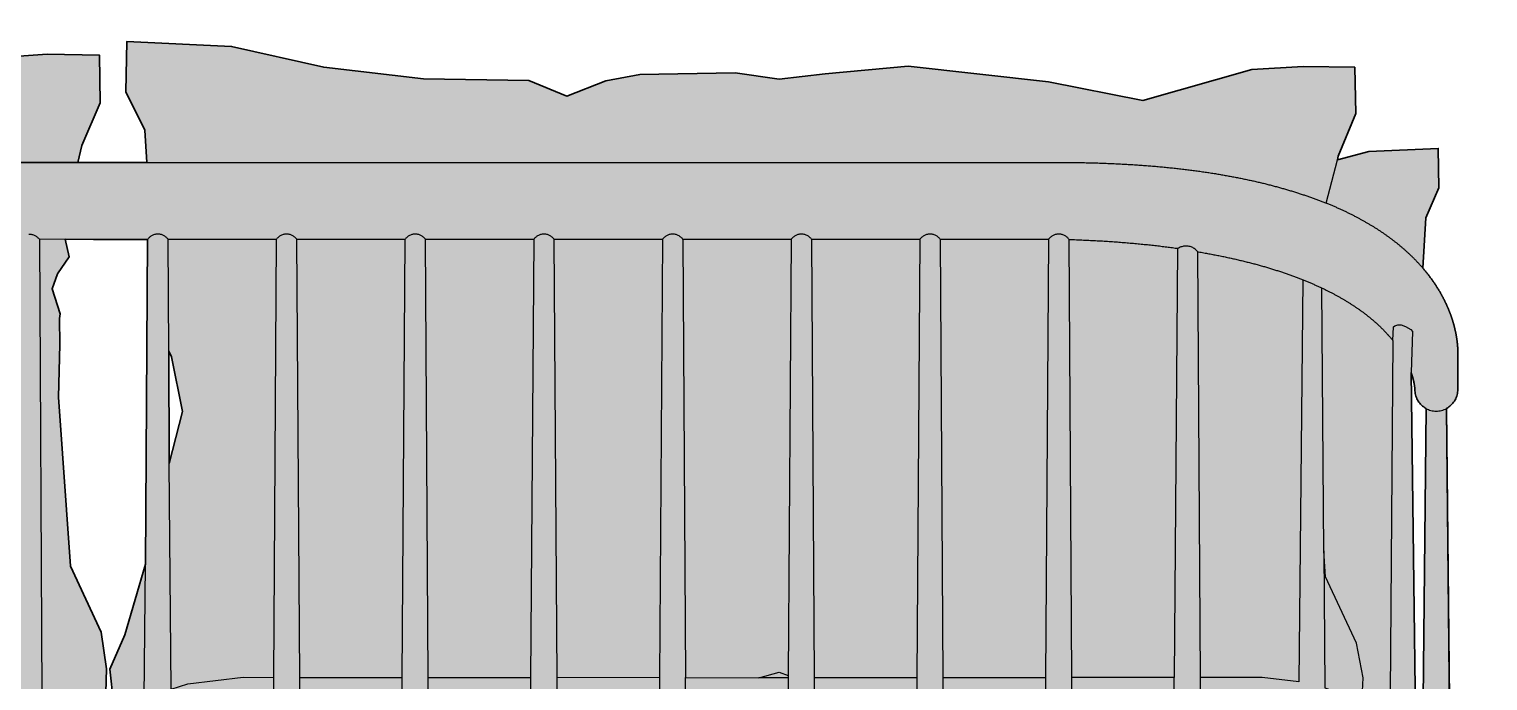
# Model space of a CAD drawing. Header units: millimetres. Extents: x 0 to 3777, y -1085 to 762.
# Drawn here: x 860 to 1710, y -684 to -304 of the extents above; entities that cross this region are included whole.
import ezdxf

# ---------------------------------------------------------------- set-up
doc = ezdxf.new("R2010")
doc.units = ezdxf.units.MM
doc.layers.add('Blocks', color=7, linetype='Continuous')
doc.layers.add('Blocks$Fill', color=7, linetype='Continuous', true_color=0xffffff)
doc.layers.add('Blocks$Inner', color=7, linetype='Continuous', lineweight=25, true_color=0x007f00)
doc.layers.add('Blocks$Outline', color=7, linetype='Continuous', lineweight=35, true_color=0xff3f3f)

# ---------------------------------------------------------------- blocks, each defined once
blk = doc.blocks.new('Fly SC2 Sofa Back')
at = {"layer": 'Blocks$Fill'}
h = blk.add_hatch(color=256, dxfattribs=at)
h.paths.add_polyline_path([(1622.8, 683.23), (1623.31, 685.42), (1633.51, 710.19), (1632.9, 737.25), (1602.8, 737.6), (1572.96, 735.86), (1509.54, 717.76), (1454.56, 728.72), (1372.61, 737.77), (1324.42, 733.42), (1297.53, 730.37), (1271.87, 734.03), (1216.37, 733.07), (1196.54, 729.33), (1173.74, 720.37), (1151.56, 729.59), (1090.23, 730.55), (1032.12, 737.25), (978.45, 749.34), (917.29, 752.21), (916.85, 722.89), (927.82, 700.62), (929.12, 681.77), (897.71, 681.77), (888.84, 681.78), (891.22, 691.66), (901.83, 716.54), (901.48, 744.2), (871.03, 744.9), (841.11, 742.63), (777.43, 725.24), (722.8, 736.02), (640.85, 744.37), (592.48, 740.37), (565.33, 737.24), (540.63, 741.07), (484.43, 739.68), (464.6, 736.2), (441.45, 727.5), (419.53, 736.54), (395.87, 737.24), (358.46, 737.41), (300.53, 744.03), (246.39, 756.11), (185.31, 759.43), (184.81, 730.09), (195.64, 708.13), (199.27, 664.94), (196.98, 664.22), (196.39, 664.02), (184.07, 669.53), (159.06, 677.67), (139.39, 678.54), (119.43, 677.62), (118.99, 656.87), (125.87, 637.69), (128.39, 625.65), (125.67, 622.8), (123.55, 620.42), (121.75, 618.29), (119.53, 615.47), (117.65, 612.9), (116.22, 610.82), (114.6, 608.3), (113.24, 606.04), (111.88, 603.59), (110.74, 601.4), (109.81, 599.46), (108.95, 597.56), (108.08, 595.49), (107.3, 593.47), (106.8, 592.08), (106.22, 590.35), (105.64, 588.48), (105.04, 586.31), (104.49, 584.08), (104.02, 581.82), (103.72, 580.15), (103.43, 578.3), (103.28, 577.11), (103.15, 575.87), (103.02, 574.3), (102.94, 572.75), (102.91, 571.91), (102.91, 570.93), (102.91, 570.52), (102.92, 570.47), (102.92, 570.41), (102.92, 570.36), (102.92, 570.31), (102.92, 570.26), (102.92, 570.22), (102.92, 570.17), (102.92, 570.12), (102.93, 570.08), (102.93, 569.96), (102.93, 569.92), (102.93, 569.88), (102.94, 569.77), (102.94, 569.74), (102.94, 569.71), (102.95, 569.62), (102.95, 569.59), (102.95, 569.41), (102.99, 548.54), (103.07, 547.76), (103.19, 546.99), (103.36, 546.22), (103.58, 545.47), (103.84, 544.73), (104.16, 544.01), (104.51, 543.31), (104.91, 542.63), (105.35, 541.98), (105.83, 541.36), (106.35, 540.77), (106.91, 540.22), (107.5, 539.7), (108.12, 539.22), (108.77, 538.78), (109.44, 538.38), (109.53, 538.33), (106.47, 236.83), (85.47, 236.83), (85.44, 236.83), (85.45, 235.94), (85.49, 235.05), (85.56, 234.14), (85.64, 233.24), (85.76, 232.32), (85.9, 231.4), (86.08, 230.48), (86.28, 229.55), (86.51, 228.62), (86.76, 227.69), (87.05, 226.76), (87.37, 225.82), (87.72, 224.89), (88.1, 223.96), (88.51, 223.03), (88.95, 222.11), (89.42, 221.19), (89.93, 220.27), (90.46, 219.36), (91.03, 218.46), (91.62, 217.56), (92.25, 216.68), (92.91, 215.8), (93.59, 214.94), (94.31, 214.09), (95.05, 213.25), (95.82, 212.43), (96.62, 211.62), (97.45, 210.82), (98.31, 210.05), (99.18, 209.29), (100.09, 208.55), (101.01, 207.82), (101.96, 207.12), (102.93, 206.44), (103.93, 205.78), (104.94, 205.14), (105.97, 204.52), (107.02, 203.92), (108.08, 203.35), (109.16, 202.8), (110.25, 202.28), (111.36, 201.78), (112.48, 201.3), (113.6, 200.85), (114.74, 200.42), (115.89, 200.02), (117.04, 199.64), (118.19, 199.28), (119.35, 198.96), (120.52, 198.65), (121.68, 198.37), (122.85, 198.12), (124.02, 197.89), (125.18, 197.68), (126.34, 197.5), (127.5, 197.34), (128.66, 197.2), (129.81, 197.08), (130.95, 196.99), (132.08, 196.92), (133.21, 196.87), (134.33, 196.84), (162.96, 196.83), (175, -0.1), (200.95, -0.28), (212.97, 196.83), (235.13, 196.83), (247.33, 0), (273.81, 0), (285.14, 196.83), (1510.8, 196.83), (1522.75, -0.11), (1549.3, 0.07), (1560.81, 196.83), (1582.96, 196.83), (1594.81, -0.22), (1621.17, -0.28), (1632.98, 196.83), (1662.72, 196.87), (1663.85, 196.92), (1664.98, 196.99), (1666.13, 197.08), (1667.28, 197.2), (1668.43, 197.34), (1669.59, 197.5), (1670.75, 197.68), (1671.92, 197.89), (1673.08, 198.12), (1674.25, 198.37), (1675.41, 198.65), (1676.58, 198.96), (1677.74, 199.28), (1678.9, 199.64), (1680.05, 200.02), (1681.19, 200.42), (1682.33, 200.85), (1683.46, 201.3), (1684.57, 201.78), (1685.68, 202.28), (1686.77, 202.8), (1687.85, 203.35), (1688.92, 203.92), (1689.96, 204.52), (1690.99, 205.14), (1692.01, 205.78), (1693, 206.44), (1693.97, 207.12), (1694.92, 207.82), (1695.85, 208.55), (1696.75, 209.29), (1697.63, 210.05), (1698.48, 210.82), (1699.31, 211.62), (1700.11, 212.43), (1700.88, 213.25), (1701.63, 214.09), (1702.34, 214.94), (1703.03, 215.8), (1703.68, 216.68), (1704.31, 217.56), (1704.91, 218.46), (1705.47, 219.36), (1706.01, 220.27), (1706.51, 221.19), (1706.98, 222.11), (1707.42, 223.03), (1707.83, 223.96), (1708.21, 224.89), (1708.56, 225.82), (1708.88, 226.76), (1709.17, 227.69), (1709.43, 228.62), (1709.66, 229.55), (1709.86, 230.48), (1710.03, 231.4), (1710.17, 232.32), (1710.29, 233.24), (1710.38, 234.14), (1710.44, 235.05), (1710.48, 235.94), (1710.49, 236.83), (1689.47, 236.83), (1686.4, 538.33), (1686.49, 538.38), (1687.16, 538.78), (1687.82, 539.22), (1688.43, 539.7), (1689.02, 540.22), (1689.58, 540.77), (1690.1, 541.36), (1690.58, 541.98), (1691.02, 542.63), (1691.42, 543.31), (1691.78, 544.01), (1692.09, 544.73), (1692.35, 545.47), (1692.57, 546.22), (1692.74, 546.99), (1692.87, 547.76), (1692.94, 548.54), (1692.97, 549.33), (1692.97, 569.33), (1692.98, 569.54), (1692.99, 569.62), (1692.99, 569.65), (1692.99, 569.68), (1693, 569.81), (1693, 569.84), (1693, 569.88), (1693, 570), (1693, 570.04), (1693.01, 570.08), (1693.01, 570.17), (1693.01, 570.22), (1693.01, 570.26), (1693.01, 570.31), (1693.01, 570.36), (1693.02, 570.41), (1693.02, 570.47), (1693.02, 570.52), (1693.02, 570.57), (1693.02, 570.63), (1693.02, 571.53), (1693, 572.49), (1692.98, 573.11), (1692.93, 573.99), (1692.82, 575.52), (1692.71, 576.61), (1692.59, 577.63), (1692.46, 578.58), (1692.17, 580.45), (1691.86, 582.13), (1691.28, 584.76), (1690.75, 586.85), (1690.18, 588.85), (1689.53, 590.92), (1688.71, 593.27), (1687.85, 595.49), (1686.8, 597.98), (1685.82, 600.1), (1684.86, 602.05), (1683.57, 604.47), (1682.16, 606.94), (1680.76, 609.21), (1679.25, 611.51), (1677.62, 613.83), (1675.87, 616.17), (1673.79, 618.77), (1672.8, 619.95), (1672.58, 620.19), (1674.41, 649.43), (1681.98, 667), (1681.63, 689.88), (1641.09, 688.05)], flags=0)
h.paths.add_polyline_path([(1674.53, 538.33), (1671.47, 236.83), (1669.98, 236.83), (1665.8, 559.33), (1665.89, 559.12), (1665.94, 558.97), (1666.27, 557.98), (1666.59, 556.91), (1666.87, 555.89), (1667.14, 554.83), (1667.34, 553.95), (1667.5, 553.14), (1667.62, 552.49), (1667.69, 552.06), (1667.75, 551.66), (1667.8, 551.29), (1667.86, 550.82), (1667.9, 550.46), (1667.9, 550.41), (1667.9, 550.36), (1667.91, 550.31), (1667.91, 550.25), (1667.92, 550.2), (1667.93, 550.07), (1667.93, 550.02), (1667.94, 549.98), (1667.94, 549.94), (1667.94, 549.9), (1667.95, 549.82), (1667.95, 549.78), (1667.95, 549.75), (1667.96, 549.68), (1667.96, 549.65), (1667.96, 549.62), (1667.96, 549.6), (1667.96, 549.57), (1667.97, 549.33), (1667.99, 548.54), (1668.07, 547.76), (1668.19, 546.99), (1668.36, 546.22), (1668.58, 545.47), (1668.84, 544.73), (1669.16, 544.01), (1669.51, 543.31), (1669.91, 542.63), (1670.35, 541.98), (1670.83, 541.36), (1671.35, 540.77), (1671.91, 540.22), (1672.5, 539.7), (1673.12, 539.22), (1673.77, 538.78), (1674.44, 538.38)], flags=0)
h.paths.add_polyline_path([(941.81, 571.69), (943.47, 568.44), (949.81, 536.56), (942.03, 506.25)], flags=0)
h.paths.add_polyline_path([(867.85, 371.46), (873.14, 370.36), (904.83, 358.97), (905.52, 386.5), (902.45, 407.99), (884.53, 446.51), (877.54, 545.02), (878.31, 575.62), (878.21, 590.87), (878.61, 593.45), (873.95, 608), (877.02, 616.72), (883.76, 626.82), (881.35, 637), (929.47, 636.82), (928.2, 447.52), (916.22, 406.33), (907.51, 386.43), (909.59, 366.92), (927.57, 369.55), (897.01, 348.38), (894.43, 322.24), (894.63, 287.98), (897.01, 263.43), (911.46, 244.81), (926.62, 241.19), (926.47, 236.83), (897.97, 236.83), (869.47, 236.83), (869.4, 243.48), (874.7, 244.78), (889.35, 263.1), (892.52, 288.45), (892.62, 323.21), (888.97, 348.63), (868.01, 367.13)], flags=0)
h.paths.add_polyline_path([(121.4, 538.33), (121.49, 538.38), (122.16, 538.78), (122.82, 539.22), (123.43, 539.7), (124.02, 540.22), (124.58, 540.77), (125.1, 541.36), (125.58, 541.98), (126.02, 542.63), (126.42, 543.31), (126.78, 544.01), (127.09, 544.73), (127.35, 545.47), (127.57, 546.22), (127.74, 546.99), (127.87, 547.76), (127.94, 548.54), (127.97, 549.33), (127.97, 549.57), (127.98, 549.6), (127.98, 549.62), (127.98, 549.65), (127.99, 549.9), (127.99, 549.94), (128, 549.98), (128, 550.02), (128.01, 550.11), (128.01, 550.16), (128.02, 550.2), (128.02, 550.25), (128.03, 550.36), (128.03, 550.41), (128.04, 550.46), (128.04, 550.52), (128.06, 550.64), (128.08, 550.82), (128.11, 551.08), (128.17, 551.58), (128.21, 551.82), (128.22, 551.9), (128.27, 552.23), (128.41, 553.04), (128.59, 553.95), (128.85, 555.06), (129.03, 555.77), (129.23, 556.52), (129.54, 557.57), (130.04, 559.12), (130.13, 559.36), (125.95, 236.83), (124.47, 236.83)], flags=0)
at = {"layer": 'Blocks$Inner'}
for p, q in [((1004.47, 636.82), (1002.8, 381.48)), ((1304.47, 636.82), (1302.77, 382.77)), ((1602.73, 613.36), (1600.29, 378.94)), ((942.03, 506.25), (941.81, 571.69)), ((1671.47, 236.83), (1674.53, 538.33)), ((1689.47, 236.83), (1686.4, 538.33)), ((1019.47, 236.83), (1018.19, 381.4)), ((1077.61, 381.37), (1076.47, 236.83)), ((1094.47, 236.83), (1093.06, 381.35)), ((1152.59, 381.42), (1151.47, 236.83)), ((1169.47, 236.83), (1168.14, 381.42)), ((1227.7, 381.45), (1226.47, 236.83)), ((1244.47, 236.83), (1243.02, 381.44)), ((1302.74, 381.4), (1301.47, 236.83)), ((1319.47, 236.83), (1318.08, 381.4)), ((1377.73, 381.38), (1376.47, 236.83)), ((1394.47, 236.83), (1393.08, 381.4)), ((1452.81, 381.37), (1451.47, 236.83)), ((1469.47, 236.83), (1468.02, 381.45)), ((1526.47, 236.83), (1527.67, 381.51)), ((1544.47, 236.83), (1543.1, 381.5))]:
    blk.add_line(p, q, dxfattribs=at)
for points in [[(841.11, 742.63), (871.03, 744.9), (901.48, 744.2), (901.83, 716.54), (891.22, 691.66), (888.84, 681.78), (334.68, 681.77)], [(1665.8, 559.33), (1665.89, 559.12), (1665.94, 558.97), (1665.99, 558.83), (1666.04, 558.68), (1666.08, 558.54), (1666.13, 558.4), (1666.18, 558.26), (1666.22, 558.12), (1666.27, 557.98), (1666.31, 557.84), (1666.35, 557.71), (1666.39, 557.57), (1666.43, 557.44), (1666.48, 557.3), (1666.51, 557.17), (1666.55, 557.04), (1666.59, 556.91), (1666.63, 556.78), (1666.67, 556.65), (1666.7, 556.52), (1666.74, 556.39), (1666.77, 556.27), (1666.81, 556.14), (1666.84, 556.02), (1666.87, 555.89), (1666.9, 555.77), (1666.94, 555.65), (1666.97, 555.53), (1667, 555.41), (1667.03, 555.29), (1667.06, 555.17), (1667.08, 555.06), (1667.11, 554.94), (1667.14, 554.83), (1667.17, 554.71), (1667.19, 554.6), (1667.22, 554.49), (1667.24, 554.38), (1667.27, 554.27), (1667.29, 554.16), (1667.32, 554.06), (1667.34, 553.95), (1667.36, 553.85), (1667.38, 553.74), (1667.4, 553.64), (1667.42, 553.54), (1667.44, 553.44), (1667.46, 553.34), (1667.48, 553.24), (1667.5, 553.14), (1667.52, 553.04), (1667.54, 552.95), (1667.56, 552.86), (1667.57, 552.76), (1667.59, 552.67), (1667.6, 552.58), (1667.62, 552.49), (1667.63, 552.4), (1667.65, 552.31), (1667.66, 552.23), (1667.68, 552.14), (1667.69, 552.06), (1667.7, 551.98), (1667.72, 551.9), (1667.73, 551.82), (1667.74, 551.74), (1667.75, 551.66), (1667.76, 551.58), (1667.77, 551.51), (1667.78, 551.43), (1667.79, 551.36), (1667.8, 551.29), (1667.81, 551.22), (1667.82, 551.15), (1667.83, 551.08), (1667.83, 551.01), (1667.84, 550.95), (1667.85, 550.88), (1667.86, 550.82), (1667.86, 550.76), (1667.87, 550.7), (1667.88, 550.64), (1667.88, 550.58), (1667.89, 550.52), (1667.9, 550.46), (1667.9, 550.41), (1667.9, 550.36), (1667.91, 550.31), (1667.91, 550.25), (1667.92, 550.2), (1667.92, 550.16), (1667.93, 550.11), (1667.93, 550.07), (1667.93, 550.02), (1667.94, 549.98), (1667.94, 549.94), (1667.94, 549.9), (1667.94, 549.86), (1667.95, 549.82), (1667.95, 549.78), (1667.95, 549.75), (1667.95, 549.72), (1667.96, 549.68), (1667.96, 549.65), (1667.96, 549.62), (1667.96, 549.6), (1667.96, 549.57), (1667.97, 549.33), (1667.99, 548.54), (1668.07, 547.76), (1668.19, 546.99), (1668.36, 546.22), (1668.58, 545.47), (1668.84, 544.73), (1669.16, 544.01), (1669.51, 543.31), (1669.91, 542.63), (1670.35, 541.98), (1670.83, 541.36), (1671.35, 540.77), (1671.91, 540.22), (1672.5, 539.7), (1673.12, 539.22), (1673.77, 538.78), (1674.44, 538.38), (1675.15, 538.02), (1675.87, 537.71), (1676.6, 537.44), (1677.36, 537.22), (1678.12, 537.05), (1678.9, 536.93), (1679.68, 536.85), (1680.47, 536.83), (1681.25, 536.85), (1682.03, 536.93), (1682.81, 537.05), (1683.57, 537.22), (1684.33, 537.44), (1685.07, 537.71), (1685.79, 538.02), (1686.49, 538.38), (1687.16, 538.78), (1687.82, 539.22), (1688.43, 539.7), (1689.02, 540.22), (1689.58, 540.77), (1690.1, 541.36), (1690.58, 541.98), (1691.02, 542.63), (1691.42, 543.31), (1691.78, 544.01), (1692.09, 544.73), (1692.35, 545.47), (1692.57, 546.22), (1692.74, 546.99), (1692.87, 547.76), (1692.94, 548.54), (1692.97, 549.33), (1692.97, 569.33), (1692.98, 569.54), (1692.98, 569.59), (1692.99, 569.62), (1692.99, 569.65), (1692.99, 569.68), (1692.99, 569.71), (1692.99, 569.74), (1692.99, 569.77), (1693, 569.81), (1693, 569.84), (1693, 569.88), (1693, 569.92), (1693, 569.96), (1693, 570), (1693, 570.04), (1693.01, 570.08), (1693.01, 570.12), (1693.01, 570.17), (1693.01, 570.22), (1693.01, 570.26), (1693.01, 570.31), (1693.01, 570.36), (1693.02, 570.41), (1693.02, 570.47), (1693.02, 570.52), (1693.02, 570.57), (1693.02, 570.63), (1693.02, 570.69), (1693.02, 570.75), (1693.02, 570.81), (1693.02, 570.87), (1693.02, 570.93), (1693.02, 570.99), (1693.02, 571.05), (1693.02, 571.12), (1693.02, 571.19), (1693.02, 571.25), (1693.02, 571.32), (1693.02, 571.39), (1693.02, 571.46), (1693.02, 571.53), (1693.02, 571.61), (1693.02, 571.68), (1693.02, 571.76), (1693.02, 571.83), (1693.02, 571.91), (1693.02, 571.99), (1693.01, 572.07), (1693.01, 572.15), (1693.01, 572.23), (1693.01, 572.32), (1693.01, 572.4), (1693, 572.49), (1693, 572.57), (1693, 572.66), (1692.99, 572.75), (1692.99, 572.84), (1692.99, 572.93), (1692.98, 573.02), (1692.98, 573.11), (1692.98, 573.2), (1692.97, 573.3), (1692.97, 573.4), (1692.96, 573.49), (1692.96, 573.59), (1692.95, 573.69), (1692.95, 573.79), (1692.94, 573.89), (1692.93, 573.99), (1692.93, 574.09), (1692.92, 574.2), (1692.91, 574.3), (1692.91, 574.41), (1692.9, 574.52), (1692.89, 574.62), (1692.88, 574.73), (1692.87, 574.84), (1692.87, 574.95), (1692.86, 575.07), (1692.85, 575.18), (1692.84, 575.29), (1692.83, 575.41), (1692.82, 575.52), (1692.81, 575.64), (1692.8, 575.76), (1692.78, 575.87), (1692.77, 575.99), (1692.76, 576.12), (1692.75, 576.24), (1692.73, 576.36), (1692.72, 576.48), (1692.71, 576.61), (1692.69, 576.73), (1692.68, 576.86), (1692.67, 576.98), (1692.65, 577.11), (1692.64, 577.24), (1692.62, 577.37), (1692.6, 577.5), (1692.59, 577.63), (1692.57, 577.77), (1692.55, 577.9), (1692.54, 578.03), (1692.52, 578.17), (1692.5, 578.3), (1692.48, 578.44), (1692.46, 578.58), (1692.44, 578.72), (1692.42, 578.86), (1692.4, 579), (1692.38, 579.14), (1692.36, 579.28), (1692.33, 579.42), (1692.31, 579.57), (1692.29, 579.71), (1692.27, 579.86), (1692.24, 580), (1692.22, 580.15), (1692.19, 580.3), (1692.17, 580.45), (1692.14, 580.6), (1692.12, 580.75), (1692.09, 580.9), (1692.06, 581.05), (1692.03, 581.2), (1692, 581.36), (1691.98, 581.51), (1691.95, 581.66), (1691.92, 581.82), (1691.89, 581.98), (1691.86, 582.13), (1691.82, 582.29), (1691.79, 582.45), (1691.76, 582.61), (1691.73, 582.77), (1691.69, 582.93), (1691.66, 583.1), (1691.62, 583.26), (1691.59, 583.42), (1691.55, 583.59), (1691.51, 583.75), (1691.48, 583.92), (1691.44, 584.08), (1691.4, 584.25), (1691.36, 584.42), (1691.32, 584.59), (1691.28, 584.76), (1691.24, 584.93), (1691.2, 585.1), (1691.16, 585.27), (1691.12, 585.44), (1691.07, 585.62), (1691.03, 585.79), (1690.98, 585.96), (1690.94, 586.14), (1690.89, 586.31), (1690.85, 586.49), (1690.8, 586.67), (1690.75, 586.85), (1690.7, 587.03), (1690.65, 587.2), (1690.6, 587.38), (1690.56, 587.56), (1690.5, 587.74), (1690.45, 587.93), (1690.4, 588.11), (1690.35, 588.29), (1690.29, 588.48), (1690.24, 588.66), (1690.18, 588.85), (1690.13, 589.03), (1690.07, 589.22), (1690.01, 589.41), (1689.95, 589.59), (1689.9, 589.78), (1689.83, 589.97), (1689.77, 590.16), (1689.71, 590.35), (1689.65, 590.54), (1689.59, 590.73), (1689.53, 590.92), (1689.46, 591.11), (1689.4, 591.31), (1689.33, 591.5), (1689.26, 591.7), (1689.2, 591.89), (1689.13, 592.08), (1689.06, 592.28), (1688.99, 592.48), (1688.92, 592.67), (1688.85, 592.87), (1688.78, 593.07), (1688.71, 593.27), (1688.63, 593.47), (1688.56, 593.67), (1688.48, 593.87), (1688.4, 594.07), (1688.33, 594.27), (1688.25, 594.47), (1688.17, 594.67), (1688.09, 594.88), (1688.01, 595.08), (1687.93, 595.28), (1687.85, 595.49), (1687.77, 595.69), (1687.68, 595.9), (1687.6, 596.1), (1687.51, 596.31), (1687.43, 596.52), (1687.34, 596.72), (1687.25, 596.93), (1687.16, 597.14), (1687.07, 597.35), (1686.98, 597.56), (1686.89, 597.77), (1686.8, 597.98), (1686.7, 598.19), (1686.61, 598.4), (1686.51, 598.61), (1686.42, 598.82), (1686.32, 599.03), (1686.22, 599.25), (1686.12, 599.46), (1686.02, 599.67), (1685.92, 599.89), (1685.82, 600.1), (1685.72, 600.32), (1685.61, 600.53), (1685.51, 600.75), (1685.4, 600.96), (1685.3, 601.18), (1685.19, 601.4), (1685.08, 601.62), (1684.97, 601.83), (1684.86, 602.05), (1684.75, 602.27), (1684.64, 602.49), (1684.52, 602.71), (1684.41, 602.93), (1684.29, 603.15), (1684.17, 603.37), (1684.06, 603.59), (1683.94, 603.81), (1683.82, 604.03), (1683.7, 604.25), (1683.57, 604.47), (1683.45, 604.7), (1683.33, 604.92), (1683.2, 605.14), (1683.08, 605.37), (1682.95, 605.59), (1682.82, 605.81), (1682.69, 606.04), (1682.56, 606.26), (1682.43, 606.49), (1682.3, 606.71), (1682.16, 606.94), (1682.03, 607.17), (1681.89, 607.39), (1681.75, 607.62), (1681.62, 607.85), (1681.48, 608.07), (1681.34, 608.3), (1681.2, 608.53), (1681.05, 608.76), (1680.91, 608.98), (1680.76, 609.21), (1680.62, 609.44), (1680.47, 609.67), (1680.32, 609.9), (1680.17, 610.13), (1680.02, 610.36), (1679.87, 610.59), (1679.72, 610.82), (1679.56, 611.05), (1679.41, 611.28), (1679.25, 611.51), (1679.09, 611.74), (1678.94, 611.97), (1678.78, 612.21), (1678.61, 612.44), (1678.45, 612.67), (1678.29, 612.9), (1678.12, 613.14), (1677.96, 613.37), (1677.79, 613.6), (1677.62, 613.83), (1677.45, 614.07), (1677.28, 614.3), (1677.11, 614.53), (1676.93, 614.77), (1676.76, 615), (1676.58, 615.24), (1676.41, 615.47), (1676.23, 615.7), (1676.05, 615.94), (1675.87, 616.17), (1675.69, 616.41), (1675.5, 616.64), (1675.32, 616.88), (1675.13, 617.12), (1674.94, 617.35), (1674.75, 617.59), (1674.57, 617.82), (1674.37, 618.06), (1674.18, 618.29), (1673.99, 618.53), (1673.79, 618.77), (1673.59, 619), (1673.4, 619.24), (1673.2, 619.48), (1673, 619.71), (1672.8, 619.95), (1672.58, 620.19), (1672.39, 620.42), (1672.18, 620.66), (1671.98, 620.9), (1671.77, 621.13), (1671.56, 621.37), (1671.34, 621.61), (1671.13, 621.85), (1670.92, 622.08), (1670.7, 622.32), (1670.48, 622.56), (1670.27, 622.8), (1670.05, 623.03), (1669.82, 623.27), (1669.6, 623.51), (1669.38, 623.75), (1669.15, 623.98), (1668.93, 624.22), (1668.7, 624.46), (1668.47, 624.7), (1668.24, 624.94), (1668.01, 625.17), (1667.77, 625.41), (1667.54, 625.65), (1667.3, 625.89), (1667.06, 626.12), (1666.82, 626.36), (1666.58, 626.6), (1666.34, 626.84), (1666.09, 627.07), (1665.85, 627.31), (1665.6, 627.55), (1665.35, 627.79), (1665.1, 628.03), (1664.85, 628.26), (1664.6, 628.5), (1664.34, 628.74), (1664.09, 628.98), (1663.83, 629.21), (1663.57, 629.45), (1663.31, 629.69), (1663.05, 629.93), (1662.78, 630.16), (1662.52, 630.4), (1662.25, 630.64), (1661.98, 630.87), (1661.71, 631.11), (1661.44, 631.35), (1661.17, 631.58), (1660.9, 631.82), (1660.62, 632.06), (1660.34, 632.29), (1660.06, 632.53), (1659.78, 632.77), (1659.5, 633), (1659.22, 633.24), (1658.93, 633.47), (1658.64, 633.71), (1658.35, 633.94), (1658.06, 634.18), (1657.77, 634.41), (1657.48, 634.65), (1657.18, 634.89), (1656.89, 635.12), (1656.59, 635.35), (1656.29, 635.59), (1655.99, 635.82), (1655.68, 636.06), (1655.38, 636.29), (1655.07, 636.53), (1654.76, 636.76), (1654.45, 636.99), (1654.14, 637.23), (1653.83, 637.46), (1653.51, 637.69), (1653.2, 637.92), (1652.88, 638.16), (1652.56, 638.39), (1652.24, 638.62), (1651.91, 638.85), (1651.59, 639.09), (1651.26, 639.32), (1650.93, 639.55), (1650.6, 639.78), (1650.27, 640.01), (1649.94, 640.24), (1649.6, 640.47), (1649.26, 640.7), (1648.93, 640.93), (1648.59, 641.16), (1648.24, 641.39), (1647.9, 641.62), (1647.55, 641.85), (1647.21, 642.08), (1646.86, 642.3), (1646.51, 642.53), (1646.15, 642.76), (1645.8, 642.99), (1645.44, 643.22), (1645.08, 643.44), (1644.73, 643.67), (1644.36, 643.9), (1644, 644.12), (1643.63, 644.35), (1643.27, 644.57), (1642.9, 644.8), (1642.53, 645.02), (1642.15, 645.25), (1641.78, 645.47), (1641.4, 645.7), (1641.03, 645.92), (1640.65, 646.14), (1640.26, 646.37), (1639.88, 646.59), (1639.49, 646.81), (1639.11, 647.03), (1638.72, 647.25), (1638.33, 647.47), (1637.94, 647.69), (1637.54, 647.91), (1637.15, 648.14), (1636.75, 648.36), (1636.35, 648.57), (1635.94, 648.79), (1635.54, 649.01), (1635.13, 649.23), (1634.73, 649.45), (1634.32, 649.66), (1633.9, 649.88), (1633.49, 650.1), (1633.07, 650.32), (1632.66, 650.53), (1632.24, 650.75), (1631.82, 650.96), (1631.39, 651.18), (1630.97, 651.39), (1630.54, 651.6), (1630.11, 651.82), (1629.68, 652.03), (1629.25, 652.24), (1628.81, 652.45), (1628.38, 652.67), (1627.94, 652.88), (1627.5, 653.09), (1627.05, 653.3), (1626.61, 653.51), (1626.16, 653.72), (1625.71, 653.93), (1625.26, 654.13), (1624.81, 654.34), (1624.36, 654.55), (1623.9, 654.76), (1623.44, 654.96), (1622.98, 655.17), (1622.52, 655.37), (1622.05, 655.58), (1621.58, 655.78), (1621.12, 655.99), (1620.64, 656.19), (1620.17, 656.39), (1619.7, 656.6), (1619.22, 656.8), (1618.74, 657), (1618.26, 657.2), (1617.77, 657.4), (1617.29, 657.6), (1616.8, 657.8), (1616.32, 657.98), (1622.8, 683.23), (1623.31, 685.42), (1633.51, 710.19), (1632.9, 737.25), (1602.8, 737.6), (1572.96, 735.86), (1509.54, 717.76), (1454.56, 728.72), (1372.61, 737.77), (1324.42, 733.42), (1297.53, 730.37), (1271.87, 734.03), (1216.37, 733.07), (1196.54, 729.33), (1173.74, 720.37), (1151.56, 729.59), (1090.23, 730.55), (1032.12, 737.25), (978.45, 749.34), (917.29, 752.21), (916.85, 722.89), (927.82, 700.62), (929.12, 681.66)], [(1622.8, 683.23), (1641.09, 688.05), (1681.63, 689.88), (1681.98, 667), (1674.41, 649.43), (1672.58, 620.19)], [(335.47, 681.77), (888.84, 681.78), (897.71, 681.77), (1460.47, 681.77), (1461.49, 681.77), (1462.51, 681.77), (1463.53, 681.77), (1464.55, 681.76), (1465.56, 681.75), (1466.57, 681.75), (1467.58, 681.74), (1468.58, 681.73), (1469.58, 681.72), (1470.58, 681.7), (1471.57, 681.69), (1472.57, 681.67), (1473.55, 681.66), (1474.54, 681.64), (1475.52, 681.62), (1476.5, 681.6), (1477.48, 681.58), (1478.45, 681.55), (1479.42, 681.53), (1480.39, 681.5), (1481.36, 681.48), (1482.32, 681.45), (1483.28, 681.42), (1484.23, 681.39), (1485.19, 681.36), (1486.14, 681.32), (1487.09, 681.29), (1488.03, 681.25), (1488.97, 681.22), (1489.91, 681.18), (1490.85, 681.14), (1491.78, 681.1), (1492.71, 681.06), (1493.64, 681.01), (1494.57, 680.97), (1495.49, 680.92), (1496.41, 680.88), (1497.32, 680.83), (1498.24, 680.78), (1499.15, 680.73), (1500.05, 680.68), (1500.96, 680.63), (1501.86, 680.57), (1502.76, 680.52), (1503.66, 680.46), (1504.55, 680.4), (1505.44, 680.35), (1506.33, 680.29), (1507.21, 680.23), (1508.1, 680.16), (1508.98, 680.1), (1509.85, 680.04), (1510.73, 679.97), (1511.6, 679.9), (1512.47, 679.84), (1513.33, 679.77), (1514.19, 679.7), (1515.06, 679.63), (1515.91, 679.55), (1516.77, 679.48), (1517.62, 679.41), (1518.47, 679.33), (1519.31, 679.25), (1520.16, 679.18), (1521, 679.1), (1521.84, 679.02), (1522.67, 678.94), (1523.5, 678.85), (1524.33, 678.77), (1525.16, 678.69), (1525.99, 678.6), (1526.81, 678.52), (1527.63, 678.43), (1528.44, 678.34), (1529.26, 678.25), (1530.07, 678.16), (1530.88, 678.07), (1531.68, 677.97), (1532.49, 677.88), (1533.29, 677.78), (1534.08, 677.69), (1534.88, 677.59), (1535.67, 677.49), (1536.46, 677.4), (1537.25, 677.3), (1538.03, 677.19), (1538.82, 677.09), (1539.6, 676.99), (1540.37, 676.89), (1541.15, 676.78), (1541.92, 676.67), (1542.69, 676.57), (1543.45, 676.46), (1544.22, 676.35), (1544.98, 676.24), (1545.73, 676.13), (1546.49, 676.02), (1547.24, 675.9), (1547.99, 675.79), (1548.74, 675.67), (1549.49, 675.56), (1550.23, 675.44), (1550.97, 675.32), (1551.71, 675.21), (1552.45, 675.09), (1553.18, 674.97), (1553.91, 674.84), (1554.64, 674.72), (1555.36, 674.6), (1556.08, 674.47), (1556.8, 674.35), (1557.52, 674.22), (1558.24, 674.09), (1558.95, 673.97), (1559.66, 673.84), (1560.37, 673.71), (1561.07, 673.58), (1561.77, 673.45), (1562.47, 673.31), (1563.17, 673.18), (1563.87, 673.04), (1564.56, 672.91), (1565.25, 672.77), (1565.94, 672.64), (1566.62, 672.5), (1567.3, 672.36), (1567.98, 672.22), (1568.66, 672.08), (1569.34, 671.94), (1570.01, 671.8), (1570.68, 671.65), (1571.35, 671.51), (1572.01, 671.37), (1572.68, 671.22), (1573.34, 671.07), (1574, 670.93), (1574.65, 670.78), (1575.31, 670.63), (1575.96, 670.48), (1576.61, 670.33), (1577.25, 670.18), (1577.9, 670.03), (1578.54, 669.87), (1579.18, 669.72), (1579.81, 669.57), (1580.45, 669.41), (1581.08, 669.25), (1581.71, 669.1), (1582.34, 668.94), (1582.96, 668.78), (1583.58, 668.62), (1584.2, 668.46), (1584.82, 668.3), (1585.44, 668.14), (1586.05, 667.98), (1586.66, 667.81), (1587.27, 667.65), (1587.88, 667.49), (1588.48, 667.32), (1589.08, 667.15), (1589.68, 666.99), (1590.28, 666.82), (1590.87, 666.65), (1591.47, 666.48), (1592.06, 666.31), (1592.64, 666.14), (1593.23, 665.97), (1593.81, 665.8), (1594.39, 665.63), (1594.97, 665.45), (1595.55, 665.28), (1596.12, 665.11), (1596.69, 664.93), (1597.26, 664.76), (1597.83, 664.58), (1598.4, 664.4), (1598.96, 664.22), (1599.52, 664.04), (1600.08, 663.87), (1600.64, 663.69), (1601.19, 663.5), (1601.74, 663.32), (1602.29, 663.14), (1602.84, 662.96), (1603.38, 662.78), (1603.93, 662.59), (1604.47, 662.41), (1605.01, 662.22), (1605.54, 662.04), (1606.08, 661.85), (1606.61, 661.66), (1607.14, 661.48), (1607.67, 661.29), (1608.19, 661.1), (1608.72, 660.91), (1609.24, 660.72), (1609.76, 660.53), (1610.27, 660.34), (1610.79, 660.15), (1611.3, 659.95), (1611.81, 659.76), (1612.32, 659.57), (1612.83, 659.37), (1613.33, 659.18), (1613.83, 658.98), (1614.33, 658.79), (1614.83, 658.59), (1615.33, 658.39), (1615.82, 658.2), (1616.32, 657.98)], [(860.24, 639.98), (860.69, 639.98), (861.15, 639.95), (861.6, 639.9), (862.05, 639.81), (862.49, 639.7), (862.92, 639.56), (863.35, 639.39), (863.76, 639.2), (864.16, 638.98), (864.54, 638.74), (864.91, 638.47), (865.26, 638.18), (865.59, 637.87), (865.91, 637.54), (866.2, 637.19), (866.47, 636.82), (867.85, 371.46)], [(904.83, 358.97), (905.52, 386.5), (902.45, 407.99), (884.53, 446.51), (877.54, 545.02), (878.31, 575.62), (878.21, 590.87), (878.61, 593.45), (873.95, 608), (877.02, 616.72), (883.76, 626.82), (881.35, 637), (866.47, 636.82)], [(1529.69, 631.49), (1527.67, 381.51), (1468.02, 381.45), (1466.47, 636.82), (1466.2, 637.19), (1465.91, 637.54), (1465.59, 637.87), (1465.26, 638.18), (1464.91, 638.47), (1464.54, 638.74), (1464.16, 638.98), (1463.76, 639.2), (1463.35, 639.39), (1462.92, 639.56), (1462.49, 639.7), (1462.05, 639.81), (1461.6, 639.9), (1461.15, 639.95), (1460.69, 639.98), (1460.24, 639.98), (1459.79, 639.95), (1459.33, 639.9), (1458.89, 639.81), (1458.44, 639.7), (1458.01, 639.56), (1457.59, 639.39), (1457.18, 639.2), (1456.78, 638.98), (1456.39, 638.74), (1456.02, 638.47), (1455.67, 638.18), (1455.34, 637.87), (1455.03, 637.54), (1454.73, 637.19), (1454.47, 636.82), (1391.47, 636.82), (1391.2, 637.19), (1390.91, 637.54), (1390.59, 637.87), (1390.26, 638.18), (1389.91, 638.47), (1389.54, 638.74), (1389.16, 638.98), (1388.76, 639.2), (1388.35, 639.39), (1387.92, 639.56), (1387.49, 639.7), (1387.05, 639.81), (1386.6, 639.9), (1386.15, 639.95), (1385.69, 639.98), (1385.24, 639.98), (1384.79, 639.95), (1384.33, 639.9), (1383.89, 639.81), (1383.44, 639.7), (1383.01, 639.56), (1382.59, 639.39), (1382.18, 639.2), (1381.78, 638.98), (1381.39, 638.74), (1381.02, 638.47), (1380.67, 638.18), (1380.34, 637.87), (1380.03, 637.54), (1379.73, 637.19), (1379.47, 636.82), (1316.47, 636.82), (1316.2, 637.19), (1315.91, 637.54), (1315.59, 637.87), (1315.26, 638.18), (1314.91, 638.47), (1314.54, 638.74), (1314.16, 638.98), (1313.76, 639.2), (1313.35, 639.39), (1312.92, 639.56), (1312.49, 639.7), (1312.05, 639.81), (1311.6, 639.9), (1311.15, 639.95), (1310.69, 639.98), (1310.24, 639.98), (1309.79, 639.95), (1309.33, 639.9), (1308.89, 639.81), (1308.44, 639.7), (1308.01, 639.56), (1307.59, 639.39), (1307.18, 639.2), (1306.78, 638.98), (1306.39, 638.74), (1306.02, 638.47), (1305.67, 638.18), (1305.34, 637.87), (1305.03, 637.54), (1304.73, 637.19), (1304.47, 636.82), (1241.47, 636.82), (1241.2, 637.19), (1240.91, 637.54), (1240.59, 637.87), (1240.26, 638.18), (1239.91, 638.47), (1239.54, 638.74), (1239.16, 638.98), (1238.76, 639.2), (1238.35, 639.39), (1237.92, 639.56), (1237.49, 639.7), (1237.05, 639.81), (1236.6, 639.9), (1236.15, 639.95), (1235.69, 639.98), (1235.24, 639.98), (1234.79, 639.95), (1234.33, 639.9), (1233.89, 639.81), (1233.44, 639.7), (1233.01, 639.56), (1232.59, 639.39), (1232.18, 639.2), (1231.78, 638.98), (1231.39, 638.74), (1231.02, 638.47), (1230.67, 638.18), (1230.34, 637.87), (1230.03, 637.54), (1229.73, 637.19), (1229.47, 636.82), (1166.47, 636.82), (1166.2, 637.19), (1165.91, 637.54), (1165.59, 637.87), (1165.26, 638.18), (1164.91, 638.47), (1164.54, 638.74), (1164.16, 638.98), (1163.76, 639.2), (1163.35, 639.39), (1162.92, 639.56), (1162.49, 639.7), (1162.05, 639.81), (1161.6, 639.9), (1161.15, 639.95), (1160.69, 639.98), (1160.24, 639.98), (1159.79, 639.95), (1159.33, 639.9), (1158.89, 639.81), (1158.44, 639.7), (1158.01, 639.56), (1157.59, 639.39), (1157.18, 639.2), (1156.78, 638.98), (1156.39, 638.74), (1156.02, 638.47), (1155.67, 638.18), (1155.34, 637.87), (1155.03, 637.54), (1154.73, 637.19), (1154.47, 636.82), (1091.47, 636.82), (1091.2, 637.19), (1090.91, 637.54), (1090.59, 637.87), (1090.26, 638.18), (1089.91, 638.47), (1089.54, 638.74), (1089.16, 638.98), (1088.76, 639.2), (1088.35, 639.39), (1087.92, 639.56), (1087.49, 639.7), (1087.05, 639.81), (1086.6, 639.9), (1086.15, 639.95), (1085.69, 639.98), (1085.24, 639.98), (1084.79, 639.95), (1084.33, 639.9), (1083.89, 639.81), (1083.44, 639.7), (1083.01, 639.56), (1082.59, 639.39), (1082.18, 639.2), (1081.78, 638.98), (1081.39, 638.74), (1081.02, 638.47), (1080.67, 638.18), (1080.34, 637.87), (1080.03, 637.54), (1079.73, 637.19), (1079.47, 636.82), (1016.47, 636.82), (1016.2, 637.19), (1015.91, 637.54), (1015.59, 637.87), (1015.26, 638.18), (1014.91, 638.47), (1014.54, 638.74), (1014.16, 638.98), (1013.76, 639.2), (1013.35, 639.39), (1012.92, 639.56), (1012.49, 639.7), (1012.05, 639.81), (1011.6, 639.9), (1011.15, 639.95), (1010.69, 639.98), (1010.24, 639.98), (1009.79, 639.95), (1009.33, 639.9), (1008.89, 639.81), (1008.44, 639.7), (1008.01, 639.56), (1007.59, 639.39), (1007.18, 639.2), (1006.78, 638.98), (1006.39, 638.74), (1006.02, 638.47), (1005.67, 638.18), (1005.34, 637.87), (1005.03, 637.54), (1004.73, 637.19), (1004.47, 636.82), (941.47, 636.82), (941.2, 637.19), (940.91, 637.54), (940.59, 637.87), (940.26, 638.18), (939.91, 638.47), (939.54, 638.74), (939.16, 638.98), (938.76, 639.2), (938.35, 639.39), (937.92, 639.56), (937.49, 639.7), (937.05, 639.81), (936.6, 639.9), (936.15, 639.95), (935.69, 639.98), (935.24, 639.98), (934.79, 639.95), (934.33, 639.9), (933.89, 639.81), (933.44, 639.7), (933.01, 639.56), (932.59, 639.39), (932.18, 639.2), (931.78, 638.98), (931.39, 638.74), (931.02, 638.47), (930.67, 638.18), (930.34, 637.87), (930.03, 637.54), (929.73, 637.19), (929.47, 636.82), (928.2, 447.52), (916.22, 406.33), (907.51, 386.43), (909.59, 366.92)], [(929.47, 636.82), (897.97, 636.82), (881.35, 637)], [(943.29, 374.76), (942.03, 506.25), (949.81, 536.56), (943.47, 568.44), (941.81, 571.69), (941.47, 636.82)], [(1079.47, 636.82), (1077.61, 381.37), (1018.19, 381.4), (1016.47, 636.82)], [(1154.47, 636.82), (1152.59, 381.42), (1093.06, 381.35), (1091.47, 636.82)], [(1229.47, 636.82), (1227.7, 381.45), (1168.14, 381.42), (1166.47, 636.82)], [(1241.47, 636.82), (1243.02, 381.44), (1285.66, 381.37), (1297.5, 384.54), (1302.77, 382.77), (1302.74, 381.4), (1285.66, 381.37)], [(1379.47, 636.82), (1377.73, 381.38), (1318.08, 381.4), (1316.47, 636.82)], [(1454.47, 636.82), (1452.81, 381.37), (1393.08, 381.4), (1391.47, 636.82)], [(1600.29, 378.94), (1579.02, 381.52), (1543.1, 381.5), (1541.46, 629.68), (1541.11, 630.1), (1540.73, 630.49), (1540.33, 630.86), (1539.91, 631.2), (1539.46, 631.52), (1539, 631.81), (1538.52, 632.07), (1538.03, 632.3), (1537.52, 632.49), (1537, 632.66), (1536.47, 632.79), (1535.93, 632.89), (1535.39, 632.96), (1534.84, 632.99), (1534.3, 632.99), (1533.75, 632.95), (1533.21, 632.88), (1532.68, 632.78), (1532.15, 632.64), (1531.63, 632.47), (1531.12, 632.27), (1530.63, 632.04), (1530.15, 631.78), (1529.69, 631.49), (1529.17, 631.56), (1528.34, 631.67), (1527.52, 631.79), (1526.69, 631.9), (1525.86, 632.01), (1525.02, 632.12), (1524.18, 632.23), (1523.34, 632.33), (1522.49, 632.44), (1521.64, 632.54), (1520.79, 632.65), (1519.93, 632.75), (1519.07, 632.85), (1518.21, 632.95), (1517.35, 633.05), (1516.48, 633.15), (1515.6, 633.25), (1514.73, 633.35), (1513.85, 633.44), (1512.97, 633.53), (1512.08, 633.63), (1511.19, 633.72), (1510.3, 633.81), (1509.4, 633.9), (1508.5, 633.99), (1507.6, 634.08), (1506.69, 634.16), (1505.78, 634.25), (1504.87, 634.33), (1503.96, 634.41), (1503.04, 634.5), (1502.11, 634.58), (1501.19, 634.66), (1500.25, 634.73), (1499.32, 634.81), (1498.38, 634.89), (1497.44, 634.96), (1496.5, 635.03), (1495.55, 635.11), (1494.6, 635.18), (1493.65, 635.25), (1492.69, 635.32), (1491.73, 635.38), (1490.76, 635.45), (1489.79, 635.51), (1488.82, 635.58), (1487.85, 635.64), (1486.87, 635.7), (1485.88, 635.76), (1484.9, 635.82), (1483.91, 635.87), (1482.91, 635.93), (1481.92, 635.99), (1480.92, 636.04), (1479.91, 636.09), (1478.91, 636.14), (1477.9, 636.19), (1476.88, 636.24), (1475.86, 636.29), (1474.84, 636.33), (1473.81, 636.38), (1472.78, 636.42), (1471.75, 636.46), (1470.72, 636.5), (1469.67, 636.54), (1468.63, 636.58), (1467.58, 636.61), (1466.53, 636.65), (1466.47, 636.65)], [(1541.46, 629.68), (1541.9, 629.61), (1542.67, 629.48), (1543.43, 629.35), (1544.2, 629.21), (1544.96, 629.08), (1545.71, 628.95), (1546.47, 628.81), (1547.22, 628.68), (1547.96, 628.54), (1548.71, 628.4), (1549.45, 628.26), (1550.19, 628.12), (1550.92, 627.98), (1551.65, 627.84), (1552.38, 627.7), (1553.11, 627.56), (1553.83, 627.41), (1554.55, 627.27), (1555.27, 627.12), (1555.98, 626.98), (1556.69, 626.83), (1557.4, 626.68), (1558.1, 626.53), (1558.8, 626.38), (1559.5, 626.23), (1560.2, 626.08), (1560.89, 625.93), (1561.58, 625.78), (1562.27, 625.62), (1562.95, 625.47), (1563.63, 625.31), (1564.31, 625.16), (1564.98, 625), (1565.65, 624.84), (1566.32, 624.68), (1566.99, 624.52), (1567.65, 624.36), (1568.31, 624.2), (1568.97, 624.04), (1569.62, 623.88), (1570.27, 623.71), (1570.92, 623.55), (1571.57, 623.38), (1572.21, 623.22), (1572.85, 623.05), (1573.49, 622.88), (1574.12, 622.72), (1574.75, 622.55), (1575.38, 622.38), (1576.01, 622.21), (1576.63, 622.04), (1577.25, 621.87), (1577.87, 621.7), (1578.48, 621.52), (1579.09, 621.35), (1579.7, 621.18), (1580.31, 621), (1580.91, 620.83), (1581.51, 620.65), (1582.11, 620.47), (1582.71, 620.3), (1583.3, 620.12), (1583.89, 619.94), (1584.48, 619.76), (1585.06, 619.58), (1585.64, 619.4), (1586.22, 619.22), (1586.8, 619.04), (1587.37, 618.85), (1587.94, 618.67), (1588.51, 618.49), (1589.07, 618.3), (1589.63, 618.12), (1590.19, 617.93), (1590.75, 617.75), (1591.31, 617.56), (1591.86, 617.37), (1592.4, 617.19), (1592.95, 617), (1593.49, 616.81), (1594.04, 616.62), (1594.57, 616.43), (1595.11, 616.24), (1595.64, 616.05), (1596.17, 615.86), (1596.7, 615.66), (1597.23, 615.47), (1597.75, 615.28), (1598.27, 615.08), (1598.79, 614.89), (1599.3, 614.7), (1599.82, 614.5), (1600.33, 614.3), (1600.83, 614.11), (1601.34, 613.91), (1601.84, 613.71), (1602.34, 613.52), (1602.84, 613.32), (1603.33, 613.12), (1603.82, 612.92), (1604.32, 612.72), (1604.8, 612.52), (1605.29, 612.32), (1605.77, 612.12), (1606.25, 611.92), (1606.73, 611.72), (1607.2, 611.52), (1607.67, 611.31), (1608.14, 611.11), (1608.61, 610.91), (1609.08, 610.7), (1609.54, 610.5), (1610, 610.29), (1610.46, 610.09), (1610.91, 609.88), (1611.37, 609.68), (1611.82, 609.47), (1612.26, 609.27), (1612.71, 609.06), (1613.15, 608.85), (1613.59, 608.64), (1614.03, 608.44), (1614.47, 608.23), (1614.9, 608.02), (1615.33, 607.81), (1615.76, 607.6), (1616.19, 607.39), (1616.62, 607.18), (1617.04, 606.97), (1617.46, 606.76), (1617.88, 606.55), (1618.29, 606.34), (1618.7, 606.13), (1619.11, 605.91), (1619.52, 605.7), (1619.93, 605.49), (1620.33, 605.28), (1620.73, 605.07), (1621.13, 604.85), (1621.53, 604.64), (1621.92, 604.42), (1622.32, 604.21), (1622.71, 604), (1623.1, 603.78), (1623.48, 603.57), (1623.87, 603.35), (1624.25, 603.14), (1624.63, 602.92), (1625, 602.71), (1625.38, 602.49), (1625.75, 602.27), (1626.12, 602.06), (1626.49, 601.84), (1626.85, 601.62), (1627.22, 601.41), (1627.58, 601.19), (1627.94, 600.97), (1628.3, 600.76), (1628.65, 600.54), (1629.01, 600.32), (1629.36, 600.1), (1629.71, 599.89), (1630.05, 599.67), (1630.4, 599.45), (1630.74, 599.23), (1631.08, 599.01), (1631.42, 598.79), (1631.76, 598.57), (1632.09, 598.36), (1632.42, 598.14), (1632.75, 597.92), (1633.08, 597.7), (1633.41, 597.48), (1633.73, 597.26), (1634.05, 597.04), (1634.37, 596.82), (1634.69, 596.6), (1635.01, 596.38), (1635.32, 596.16), (1635.63, 595.94), (1635.94, 595.72), (1636.25, 595.5), (1636.56, 595.28), (1636.86, 595.06), (1637.16, 594.84), (1637.46, 594.62), (1637.76, 594.4), (1638.06, 594.18), (1638.35, 593.96), (1638.65, 593.74), (1638.94, 593.52), (1639.23, 593.3), (1639.51, 593.08), (1639.8, 592.86), (1640.08, 592.64), (1640.36, 592.42), (1640.64, 592.2), (1640.91, 591.98), (1641.19, 591.75), (1641.46, 591.53), (1641.73, 591.31), (1642, 591.09), (1642.27, 590.87), (1642.54, 590.65), (1642.8, 590.43), (1643.07, 590.21), (1643.32, 589.99), (1643.58, 589.77), (1643.84, 589.55), (1644.1, 589.33), (1644.35, 589.12), (1644.6, 588.9), (1644.85, 588.68), (1645.1, 588.46), (1645.34, 588.24), (1645.59, 588.02), (1645.83, 587.8), (1646.07, 587.58), (1646.31, 587.36), (1646.55, 587.14), (1646.78, 586.93), (1647.02, 586.71), (1647.25, 586.49), (1647.48, 586.27), (1647.71, 586.05), (1647.93, 585.84), (1648.16, 585.62), (1648.38, 585.4), (1648.6, 585.18), (1648.82, 584.97), (1649.04, 584.75), (1649.26, 584.53), (1649.48, 584.32), (1649.69, 584.1), (1649.9, 583.88), (1650.11, 583.67), (1650.32, 583.45), (1650.53, 583.24), (1650.73, 583.02), (1650.93, 582.81), (1651.14, 582.59), (1651.34, 582.38), (1651.54, 582.16), (1651.73, 581.95), (1651.93, 581.74), (1652.12, 581.52), (1652.32, 581.31), (1652.51, 581.1), (1652.7, 580.88), (1652.88, 580.67), (1653.07, 580.46), (1653.25, 580.25), (1653.44, 580.04), (1653.62, 579.83), (1653.8, 579.62), (1653.98, 579.41), (1654.16, 579.19), (1654.33, 578.98), (1654.51, 578.78), (1654.68, 578.57), (1654.85, 578.36), (1655.02, 578.15), (1655.18, 577.97), (1653.49, 372.24)], [(1614.99, 455.44), (1615.55, 375.45), (1637.15, 367.96), (1637.32, 370.47), (1637.53, 373.61), (1637.9, 381.25), (1633.92, 401.57), (1615.9, 440.29), (1614.99, 455.44), (1613.73, 608.58)], [(1655.18, 577.97), (1655.48, 585.88), (1656.22, 586.53), (1657.96, 587.01), (1659.92, 587.01), (1662.48, 586.1), (1665.57, 584.36), (1666.6, 583.25), (1665.8, 559.33), (1669.98, 236.83)], [(926.47, 236.83), (926.62, 241.19), (911.46, 244.81), (897.01, 263.43), (894.63, 287.98), (894.43, 322.24), (897.01, 348.38), (927.57, 369.55), (928.2, 447.52)], [(944.47, 236.83), (943.29, 374.76), (952.88, 377.84), (985.09, 381.62), (1002.8, 381.48), (1001.47, 236.83)]]:
    blk.add_lwpolyline(points, dxfattribs=at)
at = {"layer": 'Blocks$Outline'}
for points in [[(888.84, 681.78), (891.22, 691.66), (901.83, 716.54), (901.48, 744.2), (871.03, 744.9), (841.11, 742.63), (777.43, 725.24), (722.8, 736.02), (640.85, 744.37), (592.48, 740.37), (565.33, 737.24), (540.63, 741.07), (484.43, 739.68), (464.6, 736.2), (441.45, 727.5), (419.53, 736.54), (395.87, 737.24), (358.46, 737.41), (300.53, 744.03), (246.39, 756.11), (185.31, 759.43), (184.81, 730.09), (195.64, 708.13), (199.27, 664.94)], [(1622.8, 683.23), (1623.31, 685.42), (1633.51, 710.19), (1632.9, 737.25), (1602.8, 737.6), (1572.96, 735.86), (1509.54, 717.76), (1454.56, 728.72), (1372.61, 737.77), (1324.42, 733.42), (1297.53, 730.37), (1271.87, 734.03), (1216.37, 733.07), (1196.54, 729.33), (1173.74, 720.37), (1151.56, 729.59), (1090.23, 730.55), (1032.12, 737.25), (978.45, 749.34), (917.29, 752.21), (916.85, 722.89), (927.82, 700.62), (929.12, 681.77)], [(1672.58, 620.19), (1674.41, 649.43), (1681.98, 667), (1681.63, 689.88), (1641.09, 688.05), (1622.8, 683.23)], [(897.71, 681.77), (888.84, 681.78)], [(929.12, 681.77), (897.71, 681.77)], [(867.85, 371.46), (873.14, 370.36), (904.83, 358.97), (905.52, 386.5), (902.45, 407.99), (884.53, 446.51), (877.54, 545.02), (878.31, 575.62), (878.21, 590.87), (878.61, 593.45), (873.95, 608), (877.02, 616.72), (883.76, 626.82), (881.35, 637)], [(881.35, 637), (897.97, 636.82), (929.47, 636.82)], [(929.47, 636.82), (928.2, 447.52)], [(1686.4, 538.33), (1686.49, 538.38), (1687.16, 538.78), (1687.82, 539.22), (1688.43, 539.7), (1689.02, 540.22), (1689.58, 540.77), (1690.1, 541.36), (1690.58, 541.98), (1691.02, 542.63), (1691.42, 543.31), (1691.78, 544.01), (1692.09, 544.73), (1692.35, 545.47), (1692.57, 546.22), (1692.74, 546.99), (1692.87, 547.76), (1692.94, 548.54), (1692.97, 549.33), (1692.97, 569.33), (1692.98, 569.54), (1692.98, 569.59), (1692.99, 569.62), (1692.99, 569.65), (1692.99, 569.68), (1692.99, 569.71), (1692.99, 569.74), (1692.99, 569.77), (1693, 569.81), (1693, 569.84), (1693, 569.88), (1693, 569.92), (1693, 569.96), (1693, 570), (1693, 570.04), (1693.01, 570.08), (1693.01, 570.12), (1693.01, 570.17), (1693.01, 570.22), (1693.01, 570.26), (1693.01, 570.31), (1693.01, 570.36), (1693.02, 570.41), (1693.02, 570.47), (1693.02, 570.52), (1693.02, 570.57), (1693.02, 570.63), (1693.02, 570.69), (1693.02, 570.75), (1693.02, 570.81), (1693.02, 570.87), (1693.02, 570.93), (1693.02, 570.99), (1693.02, 571.05), (1693.02, 571.12), (1693.02, 571.19), (1693.02, 571.25), (1693.02, 571.32), (1693.02, 571.39), (1693.02, 571.46), (1693.02, 571.53), (1693.02, 571.61), (1693.02, 571.68), (1693.02, 571.76), (1693.02, 571.83), (1693.02, 571.91), (1693.02, 571.99), (1693.01, 572.07), (1693.01, 572.15), (1693.01, 572.23), (1693.01, 572.32), (1693.01, 572.4), (1693, 572.49), (1693, 572.57), (1693, 572.66), (1692.99, 572.75), (1692.99, 572.84), (1692.99, 572.93), (1692.98, 573.02), (1692.98, 573.11), (1692.98, 573.2), (1692.97, 573.3), (1692.97, 573.4), (1692.96, 573.49), (1692.96, 573.59), (1692.95, 573.69), (1692.95, 573.79), (1692.94, 573.89), (1692.93, 573.99), (1692.93, 574.09), (1692.92, 574.2), (1692.91, 574.3), (1692.91, 574.41), (1692.9, 574.52), (1692.89, 574.62), (1692.88, 574.73), (1692.87, 574.84), (1692.87, 574.95), (1692.86, 575.07), (1692.85, 575.18), (1692.84, 575.29), (1692.83, 575.41), (1692.82, 575.52), (1692.81, 575.64), (1692.8, 575.76), (1692.78, 575.87), (1692.77, 575.99), (1692.76, 576.12), (1692.75, 576.24), (1692.73, 576.36), (1692.72, 576.48), (1692.71, 576.61), (1692.69, 576.73), (1692.68, 576.86), (1692.67, 576.98), (1692.65, 577.11), (1692.64, 577.24), (1692.62, 577.37), (1692.6, 577.5), (1692.59, 577.63), (1692.57, 577.77), (1692.55, 577.9), (1692.54, 578.03), (1692.52, 578.17), (1692.5, 578.3), (1692.48, 578.44), (1692.46, 578.58), (1692.44, 578.72), (1692.42, 578.86), (1692.4, 579), (1692.38, 579.14), (1692.36, 579.28), (1692.33, 579.42), (1692.31, 579.57), (1692.29, 579.71), (1692.27, 579.86), (1692.24, 580), (1692.22, 580.15), (1692.19, 580.3), (1692.17, 580.45), (1692.14, 580.6), (1692.12, 580.75), (1692.09, 580.9), (1692.06, 581.05), (1692.03, 581.2), (1692, 581.36), (1691.98, 581.51), (1691.95, 581.66), (1691.92, 581.82), (1691.89, 581.98), (1691.86, 582.13), (1691.82, 582.29), (1691.79, 582.45), (1691.76, 582.61), (1691.73, 582.77), (1691.69, 582.93), (1691.66, 583.1), (1691.62, 583.26), (1691.59, 583.42), (1691.55, 583.59), (1691.51, 583.75), (1691.48, 583.92), (1691.44, 584.08), (1691.4, 584.25), (1691.36, 584.42), (1691.32, 584.59), (1691.28, 584.76), (1691.24, 584.93), (1691.2, 585.1), (1691.16, 585.27), (1691.12, 585.44), (1691.07, 585.62), (1691.03, 585.79), (1690.98, 585.96), (1690.94, 586.14), (1690.89, 586.31), (1690.85, 586.49), (1690.8, 586.67), (1690.75, 586.85), (1690.7, 587.03), (1690.65, 587.2), (1690.6, 587.38), (1690.56, 587.56), (1690.5, 587.74), (1690.45, 587.93), (1690.4, 588.11), (1690.35, 588.29), (1690.29, 588.48), (1690.24, 588.66), (1690.18, 588.85), (1690.13, 589.03), (1690.07, 589.22), (1690.01, 589.41), (1689.95, 589.59), (1689.9, 589.78), (1689.83, 589.97), (1689.77, 590.16), (1689.71, 590.35), (1689.65, 590.54), (1689.59, 590.73), (1689.53, 590.92), (1689.46, 591.11), (1689.4, 591.31), (1689.33, 591.5), (1689.26, 591.7), (1689.2, 591.89), (1689.13, 592.08), (1689.06, 592.28), (1688.99, 592.48), (1688.92, 592.67), (1688.85, 592.87), (1688.78, 593.07), (1688.71, 593.27), (1688.63, 593.47), (1688.56, 593.67), (1688.48, 593.87), (1688.4, 594.07), (1688.33, 594.27), (1688.25, 594.47), (1688.17, 594.67), (1688.09, 594.88), (1688.01, 595.08), (1687.93, 595.28), (1687.85, 595.49), (1687.77, 595.69), (1687.68, 595.9), (1687.6, 596.1), (1687.51, 596.31), (1687.43, 596.52), (1687.34, 596.72), (1687.25, 596.93), (1687.16, 597.14), (1687.07, 597.35), (1686.98, 597.56), (1686.89, 597.77), (1686.8, 597.98), (1686.7, 598.19), (1686.61, 598.4), (1686.51, 598.61), (1686.42, 598.82), (1686.32, 599.03), (1686.22, 599.25), (1686.12, 599.46), (1686.02, 599.67), (1685.92, 599.89), (1685.82, 600.1), (1685.72, 600.32), (1685.61, 600.53), (1685.51, 600.75), (1685.4, 600.96), (1685.3, 601.18), (1685.19, 601.4), (1685.08, 601.62), (1684.97, 601.83), (1684.86, 602.05), (1684.75, 602.27), (1684.64, 602.49), (1684.52, 602.71), (1684.41, 602.93), (1684.29, 603.15), (1684.17, 603.37), (1684.06, 603.59), (1683.94, 603.81), (1683.82, 604.03), (1683.7, 604.25), (1683.57, 604.47), (1683.45, 604.7), (1683.33, 604.92), (1683.2, 605.14), (1683.08, 605.37), (1682.95, 605.59), (1682.82, 605.81), (1682.69, 606.04), (1682.56, 606.26), (1682.43, 606.49), (1682.3, 606.71), (1682.16, 606.94), (1682.03, 607.17), (1681.89, 607.39), (1681.75, 607.62), (1681.62, 607.85), (1681.48, 608.07), (1681.34, 608.3), (1681.2, 608.53), (1681.05, 608.76), (1680.91, 608.98), (1680.76, 609.21), (1680.62, 609.44), (1680.47, 609.67), (1680.32, 609.9), (1680.17, 610.13), (1680.02, 610.36), (1679.87, 610.59), (1679.72, 610.82), (1679.56, 611.05), (1679.41, 611.28), (1679.25, 611.51), (1679.09, 611.74), (1678.94, 611.97), (1678.78, 612.21), (1678.61, 612.44), (1678.45, 612.67), (1678.29, 612.9), (1678.12, 613.14), (1677.96, 613.37), (1677.79, 613.6), (1677.62, 613.83), (1677.45, 614.07), (1677.28, 614.3), (1677.11, 614.53), (1676.93, 614.77), (1676.76, 615), (1676.58, 615.24), (1676.41, 615.47), (1676.23, 615.7), (1676.05, 615.94), (1675.87, 616.17), (1675.69, 616.41), (1675.5, 616.64), (1675.32, 616.88), (1675.13, 617.12), (1674.94, 617.35), (1674.75, 617.59), (1674.57, 617.82), (1674.37, 618.06), (1674.18, 618.29), (1673.99, 618.53), (1673.79, 618.77), (1673.59, 619), (1673.4, 619.24), (1673.2, 619.48), (1673, 619.71), (1672.8, 619.95), (1672.58, 620.19)], [(941.81, 571.69), (943.47, 568.44), (949.81, 536.56), (942.03, 506.25)], [(942.03, 506.25), (941.81, 571.69)], [(1669.98, 236.83), (1665.8, 559.33)], [(1665.8, 559.33), (1665.89, 559.12), (1665.94, 558.97), (1665.99, 558.83), (1666.04, 558.68), (1666.08, 558.54), (1666.13, 558.4), (1666.18, 558.26), (1666.22, 558.12), (1666.27, 557.98), (1666.31, 557.84), (1666.35, 557.71), (1666.39, 557.57), (1666.43, 557.44), (1666.48, 557.3), (1666.51, 557.17), (1666.55, 557.04), (1666.59, 556.91), (1666.63, 556.78), (1666.67, 556.65), (1666.7, 556.52), (1666.74, 556.39), (1666.77, 556.27), (1666.81, 556.14), (1666.84, 556.02), (1666.87, 555.89), (1666.9, 555.77), (1666.94, 555.65), (1666.97, 555.53), (1667, 555.41), (1667.03, 555.29), (1667.06, 555.17), (1667.08, 555.06), (1667.11, 554.94), (1667.14, 554.83), (1667.17, 554.71), (1667.19, 554.6), (1667.22, 554.49), (1667.24, 554.38), (1667.27, 554.27), (1667.29, 554.16), (1667.32, 554.06), (1667.34, 553.95), (1667.36, 553.85), (1667.38, 553.74), (1667.4, 553.64), (1667.42, 553.54), (1667.44, 553.44), (1667.46, 553.34), (1667.48, 553.24), (1667.5, 553.14), (1667.52, 553.04), (1667.54, 552.95), (1667.56, 552.86), (1667.57, 552.76), (1667.59, 552.67), (1667.6, 552.58), (1667.62, 552.49), (1667.63, 552.4), (1667.65, 552.31), (1667.66, 552.23), (1667.68, 552.14), (1667.69, 552.06), (1667.7, 551.98), (1667.72, 551.9), (1667.73, 551.82), (1667.74, 551.74), (1667.75, 551.66), (1667.76, 551.58), (1667.77, 551.51), (1667.78, 551.43), (1667.79, 551.36), (1667.8, 551.29), (1667.81, 551.22), (1667.82, 551.15), (1667.83, 551.08), (1667.83, 551.01), (1667.84, 550.95), (1667.85, 550.88), (1667.86, 550.82), (1667.86, 550.76), (1667.87, 550.7), (1667.88, 550.64), (1667.88, 550.58), (1667.89, 550.52), (1667.9, 550.46), (1667.9, 550.41), (1667.9, 550.36), (1667.91, 550.31), (1667.91, 550.25), (1667.92, 550.2), (1667.92, 550.16), (1667.93, 550.11), (1667.93, 550.07), (1667.93, 550.02), (1667.94, 549.98), (1667.94, 549.94), (1667.94, 549.9), (1667.94, 549.86), (1667.95, 549.82), (1667.95, 549.78), (1667.95, 549.75), (1667.95, 549.72), (1667.96, 549.68), (1667.96, 549.65), (1667.96, 549.62), (1667.96, 549.6), (1667.96, 549.57), (1667.97, 549.33)], [(1667.97, 549.33), (1667.99, 548.54), (1668.07, 547.76), (1668.19, 546.99), (1668.36, 546.22), (1668.58, 545.47), (1668.84, 544.73), (1669.16, 544.01), (1669.51, 543.31), (1669.91, 542.63), (1670.35, 541.98), (1670.83, 541.36), (1671.35, 540.77), (1671.91, 540.22), (1672.5, 539.7), (1673.12, 539.22), (1673.77, 538.78), (1674.44, 538.38), (1674.53, 538.33)], [(1674.53, 538.33), (1671.47, 236.83)], [(1689.47, 236.83), (1686.4, 538.33)], [(928.2, 447.52), (916.22, 406.33), (907.51, 386.43), (909.59, 366.92), (927.57, 369.55), (897.01, 348.38), (894.43, 322.24), (894.63, 287.98), (897.01, 263.43), (911.46, 244.81), (926.62, 241.19)]]:
    blk.add_lwpolyline(points, dxfattribs=at)

msp = doc.modelspace()

# ---------------------------------------------------------------- block references
at = {"layer": 'Blocks'}
msp.add_blockref('Fly SC2 Sofa Back', (0, -1063.42), dxfattribs=at)

doc.saveas('drawing.dxf')
